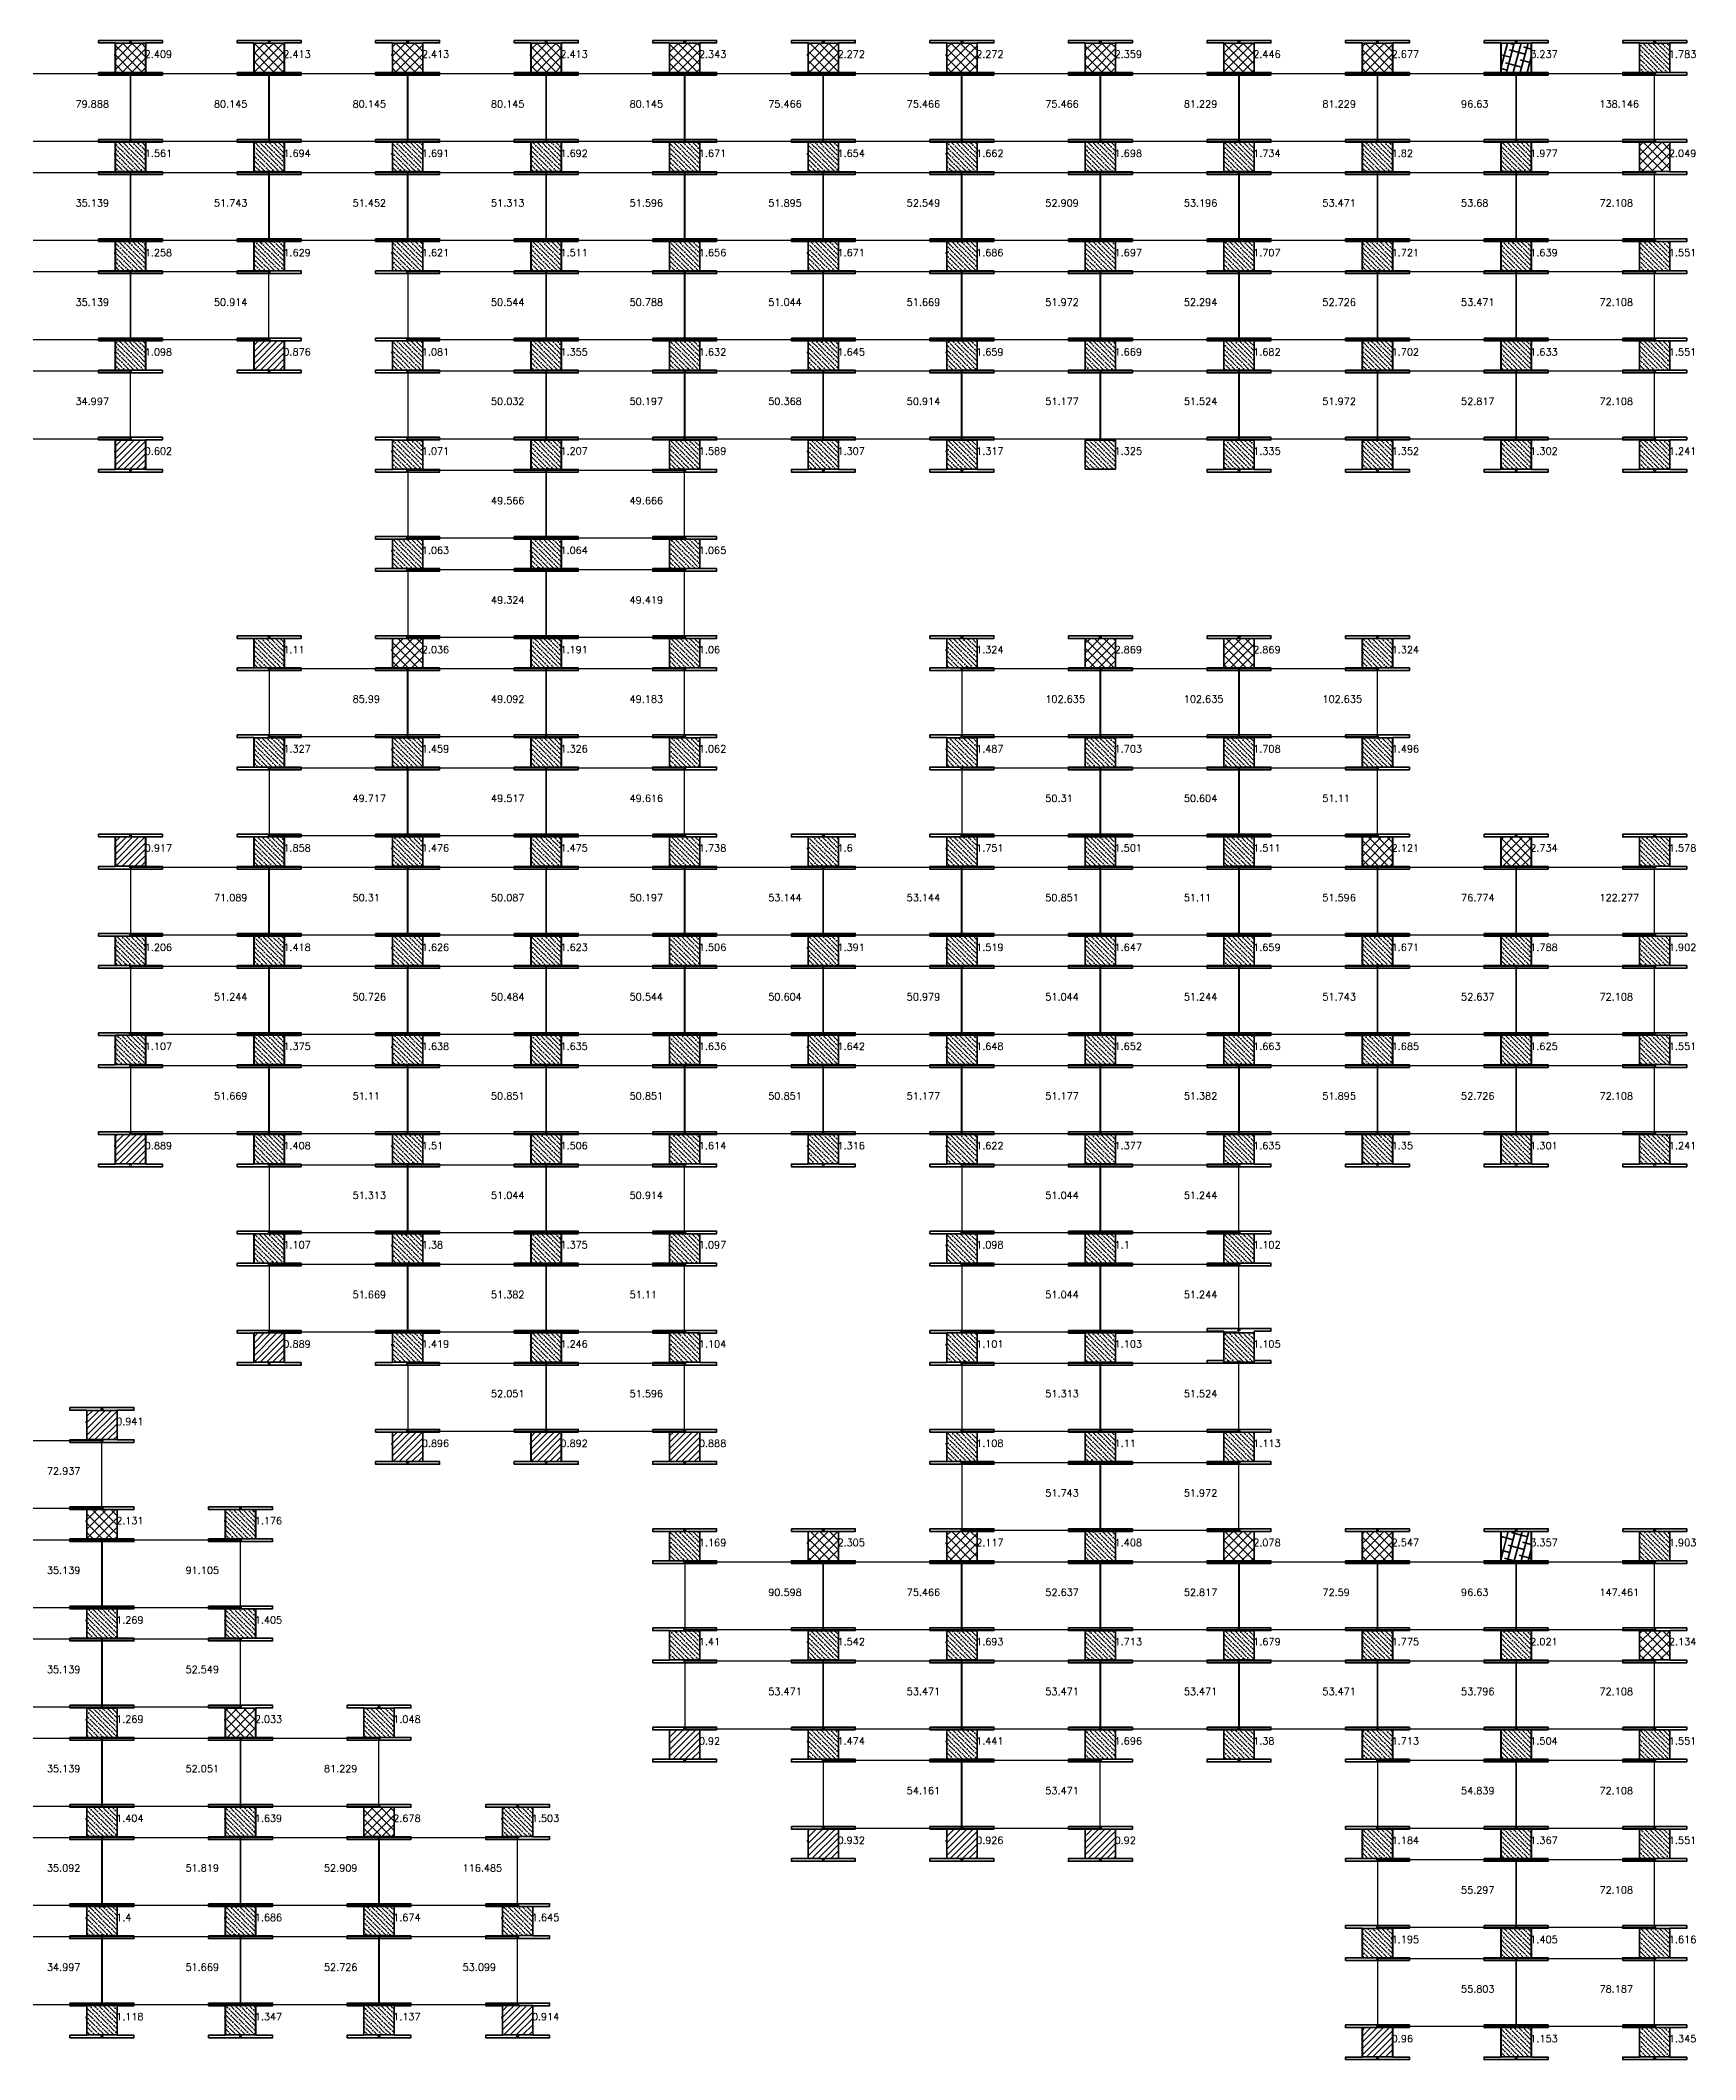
# Model space of a CAD drawing. Header units: inches. Extents: x 3750 to 10146, y -443 to 5941.
# Drawn here: x 7768 to 8701, y 852 to 1990 of the extents above; entities that cross this region are included whole.
import ezdxf

# ---------------------------------------------------------------- set-up
doc = ezdxf.new("R2010")
doc.units = ezdxf.units.IN
doc.header["$LTSCALE"] = 50
doc.header["$MEASUREMENT"] = 0
for name, color, linetype, lineweight in [('E-PANELS', 140, 'Continuous', 30), ('E2-ECOFEET', 254, 'Continuous', 35), ('E3-ECOFEET', 254, 'Continuous', 35), ('HATCH 1', 5, 'Continuous', 35), ('HATCH 2', 140, 'Continuous', 35), ('HATCH 3', 30, 'Continuous', 35), ('HATCH 4', 200, 'Continuous', 35)]:
    doc.layers.add(name, color=color, linetype=linetype, lineweight=lineweight)
doc.layers.add('EF3 TEXT', color=7, linetype='Continuous', plot=False)
doc.layers.get('E2-ECOFEET').off()
doc.styles.add('mytext', font='romans.shx')

# ---------------------------------------------------------------- blocks, each defined once
blk = doc.blocks.new('EF3_HATCH_1')
at = {"layer": 'HATCH 1'}
h = blk.add_hatch(dxfattribs=at)
h.set_pattern_fill('ANSI31', color=256, scale=20)
h.set_pattern_definition([(45, (-119.168, -90.9187), (-1.767767, 1.767767), [])])
h.paths.add_polyline_path([(-8.5, -8.25), (8.5, -8.25), (8.5, 8.25), (-8.5, 8.25)])
blk.add_lwpolyline([(-8.5, -8.25), (8.5, -8.25), (8.5, 8.25), (-8.5, 8.25)], close=True, dxfattribs=at)
blk = doc.blocks.new('EF3_HATCH_3')
at = {"layer": 'HATCH 3'}
h = blk.add_hatch(dxfattribs=at)
h.set_pattern_fill('ANSI37', color=256, scale=30)
h.set_pattern_definition([(45, (-119.168, -90.9187), (-2.65165, 2.65165), []), (135, (-119.168, -90.9187), (-2.65165, -2.65165), [])])
h.paths.add_polyline_path([(-8.5, -8.25), (8.5, -8.25), (8.5, 8.25), (-8.5, 8.25)])
blk.add_lwpolyline([(-8.5, -8.25), (8.5, -8.25), (8.5, 8.25), (-8.5, 8.25)], close=True, dxfattribs=at)
blk = doc.blocks.new('EF3_HATCH_2')
at = {"layer": 'HATCH 2'}
h = blk.add_hatch(dxfattribs=at)
h.set_pattern_fill('ANSI36', color=256, scale=15, angle=90)
h.set_pattern_definition([(135, (-119.168, -90.9187), (-3.64602, 0.994369), [4.6875, -0.9375, 0, -0.9375])])
h.paths.add_polyline_path([(-8.5, -8.25), (8.5, -8.25), (8.5, 8.25), (-8.5, 8.25)])
blk.add_lwpolyline([(-8.5, -8.25), (8.5, -8.25), (8.5, 8.25), (-8.5, 8.25)], close=True, dxfattribs=at)
blk = doc.blocks.new('EF3_HATCH_4')
at = {"layer": 'HATCH 4'}
h = blk.add_hatch(dxfattribs=at)
h.set_pattern_fill('ANSI38', color=256, scale=30, angle=30)
h.set_pattern_definition([(75, (-119.168, -90.9187), (-3.62222, 0.97057), []), (165, (-119.168, -90.9187), (-8.215015, -1.68108), [9.375, -5.625])])
h.paths.add_polyline_path([(-8.5, -8.25), (8.5, -8.25), (8.5, 8.25), (-8.5, 8.25)])
blk.add_lwpolyline([(-8.5, -8.25), (8.5, -8.25), (8.5, 8.25), (-8.5, 8.25)], close=True, dxfattribs=at)
blk = doc.blocks.new('YINGLI 305W 10DEG')
at = {"layer": 'E-PANELS'}
blk.add_lwpolyline([(0, 0), (77.56, 0), (77.56, -38.4), (0, -38.4)], close=True, dxfattribs=at)
blk = doc.blocks.new('EF3')
at = {"layer": 'E3-ECOFEET', "color": 5}
for points in [[(0, 0), (0, -1.5), (9.4, -1.5), (9.4, -18.1), (0, -18.1), (0, -19.6), (36, -19.6), (36, -18.1), (26.6, -18.1), (26.6, -1.5), (36, -1.5), (36, 0), (0, 0)], [(8.8, -8.1), (8.9, -8.1)]]:
    blk.add_lwpolyline(points, dxfattribs=at)
at = {"layer": 'E3-ECOFEET'}
for points in [[(17.2, -1), (17.8, -1), (17.8, -0.5)], [(18.2, -0.5), (18.2, -1), (18.8, -1)], [(17.2, -18.5), (17.8, -18.5), (17.8, -19)], [(18.2, -19), (18.2, -18.5), (18.8, -18.5)]]:
    blk.add_lwpolyline(points, dxfattribs=at)

msp = doc.modelspace()

# ---------------------------------------------------------------- block references
at = {"layer": 'E-PANELS'}
for p in [(7741.1, 1971.1), (7819.1, 1971.1), (7897.2, 1971.1), (7975.3, 1971.1), (8053.3, 1971.1), (8131.4, 1971.1), (8209.4, 1971.1), (8287.5, 1971.1), (8365.6, 1971.1), (8443.6, 1971.1), (8521.7, 1971.1), (8599.7, 1971.1), (7741.1, 1915.3), (7819.1, 1915.3), (7897.2, 1915.3), (7975.3, 1915.3), (8053.3, 1915.3), (8131.4, 1915.3), (8209.4, 1915.3), (8287.5, 1915.3), (8365.6, 1915.3), (8443.6, 1915.3), (8521.7, 1915.3), (8599.7, 1915.3), (7741.1, 1859.4), (7819.1, 1859.4), (7975.3, 1859.4), (8053.3, 1859.4), (8131.4, 1859.4), (8209.4, 1859.4), (8287.5, 1859.4), (8365.6, 1859.4), (8443.6, 1859.4), (8521.7, 1859.4), (8599.7, 1859.4), (7741.1, 1803.5), (7975.3, 1803.5), (8053.3, 1803.5), (8131.4, 1803.5), (8209.4, 1803.5), (8287.5, 1803.5), (8365.6, 1803.5), (8443.6, 1803.5), (8521.7, 1803.5), (8599.7, 1803.5), (7975.3, 1747.6), (8053.3, 1747.6), (7975.3, 1691.7), (8053.3, 1691.7), (7897.2, 1635.8), (7975.3, 1635.8), (8053.3, 1635.8), (8287.5, 1635.8), (8365.6, 1635.8), (8443.6, 1635.8), (7897.2, 1579.9), (7975.3, 1579.9), (8053.3, 1579.9), (8287.5, 1579.9), (8365.6, 1579.9), (8443.6, 1579.9), (7819.1, 1524), (7897.2, 1524), (7975.3, 1524), (8053.3, 1524), (8131.4, 1524), (8209.4, 1524), (8287.5, 1524), (8365.6, 1524), (8443.6, 1524), (8521.7, 1524), (8599.7, 1524), (7819.1, 1468.1), (7897.2, 1468.1), (7975.3, 1468.1), (8053.3, 1468.1), (8131.4, 1468.1), (8209.4, 1468.1), (8287.5, 1468.1), (8365.6, 1468.1), (8443.6, 1468.1), (8521.7, 1468.1), (8599.7, 1468.1), (7819.1, 1412.2), (7897.2, 1412.2), (7975.3, 1412.2), (8053.3, 1412.2), (8131.4, 1412.2), (8209.4, 1412.2), (8287.5, 1412.2), (8365.6, 1412.2), (8443.6, 1412.2), (8521.7, 1412.2), (8599.7, 1412.2), (7897.2, 1356.3), (7975.3, 1356.3), (8053.3, 1356.3), (8287.5, 1356.3), (8365.6, 1356.3), (7897.2, 1300.4), (7975.3, 1300.4), (8053.3, 1300.4), (8287.5, 1300.4), (8365.6, 1300.4), (7975.3, 1244.5), (8053.3, 1244.5), (8287.5, 1244.5), (8365.6, 1244.5), (7725, 1201), (8287.5, 1188.6), (8365.6, 1188.6), (7725, 1145.1), (7803.1, 1145.1), (8131.4, 1132.7), (8209.4, 1132.7), (8287.5, 1132.7), (8365.6, 1132.7), (8443.6, 1132.7), (8521.7, 1132.7), (8599.7, 1132.7), (7725, 1089.2), (7803.1, 1089.2), (8131.4, 1076.8), (8209.4, 1076.8), (8287.5, 1076.8), (8365.6, 1076.8), (8443.6, 1076.8), (8521.7, 1076.8), (8599.7, 1076.8), (7725, 1033.3), (7803.1, 1033.3), (7881.1, 1033.3), (8209.4, 1020.9), (8287.5, 1020.9), (8521.7, 1020.9), (8599.7, 1020.9), (7725, 977.4), (7803.1, 977.4), (7881.1, 977.4), (7959.2, 977.4), (8521.7, 965), (8599.7, 965), (7725, 921.5), (7803.1, 921.5), (7881.1, 921.5), (7959.2, 921.5), (8521.7, 909.2), (8599.7, 909.2)]:
    msp.add_blockref('YINGLI 305W 10DEG', p, dxfattribs=at)
at = {"layer": 'E2-ECOFEET'}
for p in [(7800.9, 1989.7), (7879, 1989.7), (7957, 1989.7), (8035.1, 1989.7), (8113.1, 1989.7), (8191.2, 1989.7), (8269.3, 1989.7), (8347.3, 1989.7), (8425.4, 1989.7), (8503.4, 1989.7), (8581.5, 1989.7), (8659.6, 1989.7), (7800.9, 1933.8), (7879, 1933.8), (7957, 1933.8), (8035.1, 1933.8), (8113.1, 1933.8), (8191.2, 1933.8), (8269.3, 1933.8), (8347.3, 1933.8), (8425.4, 1933.8), (8503.4, 1933.8), (8581.5, 1933.8), (8659.6, 1933.8), (7800.9, 1877.9), (7879, 1877.9), (7957, 1877.9), (8035.1, 1877.9), (8113.1, 1877.9), (8191.2, 1877.9), (8269.3, 1877.9), (8347.3, 1877.9), (8425.4, 1877.9), (8503.4, 1877.9), (8581.5, 1877.9), (8659.6, 1877.9), (7800.9, 1822), (7879, 1822), (7957, 1822), (8035.1, 1822), (8113.1, 1822), (8191.2, 1822), (8269.3, 1822), (8347.3, 1822), (8425.4, 1822), (8503.4, 1822), (8581.5, 1822), (8659.6, 1822), (7800.9, 1766.1), (7957, 1766.1), (8035.1, 1766.1), (8113.1, 1766.1), (8191.2, 1766.1), (8269.3, 1766.1), (8425.4, 1766.1), (8503.4, 1766.1), (8581.5, 1766.1), (8659.6, 1766.1), (7957, 1710.2), (8035.1, 1710.2), (8113.1, 1710.2), (7879, 1654.3), (7957, 1654.3), (8035.1, 1654.3), (8113.1, 1654.3), (8269.3, 1654.3), (8347.3, 1654.3), (8425.4, 1654.3), (8503.4, 1654.3), (7879, 1598.4), (7957, 1598.4), (8035.1, 1598.4), (8113.1, 1598.4), (8269.3, 1598.4), (8347.3, 1598.4), (8425.4, 1598.4), (8503.4, 1598.4), (7800.9, 1542.5), (7879, 1542.5), (7957, 1542.5), (8035.1, 1542.5), (8113.1, 1542.5), (8191.2, 1542.5), (8269.3, 1542.5), (8347.3, 1542.5), (8425.4, 1542.5), (8503.4, 1542.5), (8581.5, 1542.5), (8659.6, 1542.5), (7800.9, 1486.6), (7879, 1486.6), (7957, 1486.6), (8035.1, 1486.6), (8113.1, 1486.6), (8191.2, 1486.6), (8269.3, 1486.6), (8347.3, 1486.6), (8425.4, 1486.6), (8503.4, 1486.6), (8581.5, 1486.6), (8659.6, 1486.6), (7800.9, 1430.7), (7879, 1430.7), (7957, 1430.7), (8035.1, 1430.7), (8113.1, 1430.7), (8191.2, 1430.7), (8269.3, 1430.7), (8347.3, 1430.7), (8425.4, 1430.7), (8503.4, 1430.7), (8581.5, 1430.7), (8659.6, 1430.7), (7800.9, 1374.8), (7879, 1374.8), (7957, 1374.8), (8035.1, 1374.8), (8113.1, 1374.8), (8191.2, 1374.8), (8269.3, 1374.8), (8347.3, 1374.8), (8425.4, 1374.8), (8503.4, 1374.8), (8581.5, 1374.8), (8659.6, 1374.8), (7879, 1318.9), (7957, 1318.9), (8035.1, 1318.9), (8113.1, 1318.9), (8269.3, 1318.9), (8347.3, 1318.9), (8425.4, 1318.9), (7879, 1263), (7957, 1263), (8035.1, 1263), (8113.1, 1263), (8269.3, 1263), (8347.3, 1263), (8425.4, 1264.1), (7784.8, 1219.5), (7957, 1207.2), (8035.1, 1207.2), (8113.1, 1207.2), (8269.3, 1207.2), (8347.3, 1207.2), (8425.4, 1207.2), (7784.8, 1163.6), (7862.9, 1163.6), (8113.1, 1151.3), (8191.2, 1151.3), (8269.3, 1151.3), (8347.3, 1151.3), (8425.4, 1151.3), (8503.4, 1151.3), (8581.5, 1151.3), (8659.6, 1151.3), (7784.8, 1107.7), (7862.9, 1107.7), (8113.1, 1095.4), (8191.2, 1095.4), (8269.3, 1095.4), (8347.3, 1095.4), (8425.4, 1095.4), (8503.4, 1095.4), (8581.5, 1095.4), (8659.6, 1095.4), (7784.8, 1051.8), (7862.9, 1051.8), (7940.9, 1051.8), (8113.1, 1039.5), (8191.2, 1039.5), (8269.3, 1039.5), (8347.3, 1039.5), (8425.4, 1039.5), (8503.4, 1039.5), (8581.5, 1039.5), (8659.6, 1039.5), (7784.8, 995.9), (7862.9, 995.9), (7940.9, 995.9), (8019, 995.9), (8191.2, 983.6), (8269.3, 983.6), (8347.3, 983.6), (8503.4, 983.6), (8581.5, 983.6), (8659.6, 983.6), (7784.8, 940), (7862.9, 940), (7940.9, 940), (8019, 940), (8503.4, 927.7), (8581.5, 927.7), (8659.6, 927.7), (7784.8, 884.1), (7862.9, 884.1), (7940.9, 884.1), (8019, 884.1), (8503.4, 871.8), (8581.5, 871.8), (8659.6, 871.8)]:
    msp.add_blockref('EF3', p, dxfattribs=at)
at = {"layer": 'HATCH 1'}
for p in [(7897, 1812.2), (7818.9, 1756.3), (7818.9, 1532.7), (7818.9, 1365.1), (7897, 1253.3), (7802.8, 1209.7), (7975, 1197.4), (8053.1, 1197.4), (8131.1, 1197.4), (8131.1, 1029.7), (8209.2, 973.8), (8287.3, 973.8), (8365.3, 973.8), (8037, 874.4), (8521.4, 862)]:
    msp.add_blockref('EF3_HATCH_1', p, dxfattribs=at)
at = {"layer": 'HATCH 2'}
for p in [(8677.6, 1979.9), (7818.9, 1924), (7897, 1924), (7975, 1924), (8053.1, 1924), (8131.1, 1924), (8209.2, 1924), (8287.3, 1924), (8365.3, 1924), (8443.4, 1924), (8521.4, 1924), (8599.5, 1924), (7818.9, 1868.1), (7897, 1868.1), (7975, 1868.1), (8053.1, 1868.1), (8131.1, 1868.1), (8209.2, 1868.1), (8287.3, 1868.1), (8365.3, 1868.1), (8443.4, 1868.1), (8521.4, 1868.1), (8599.5, 1868.1), (8677.6, 1868.1), (7818.9, 1812.2), (7975, 1812.2), (8053.1, 1812.2), (8131.1, 1812.2), (8209.2, 1812.2), (8287.3, 1812.2), (8365.3, 1812.2), (8443.4, 1812.2), (8521.4, 1812.2), (8599.5, 1812.2), (8677.6, 1812.2), (7975, 1756.3), (8053.1, 1756.3), (8131.1, 1756.3), (8209.2, 1756.3), (8287.3, 1756.3), (8365.3, 1756.3), (8443.4, 1756.3), (8521.4, 1756.3), (8599.5, 1756.3), (8677.6, 1756.3), (7975, 1700.4), (8053.1, 1700.4), (8131.1, 1700.4), (7897, 1644.5), (8053.1, 1644.5), (8131.1, 1644.5), (8287.3, 1644.5), (8521.4, 1644.5), (7897, 1588.6), (7975, 1588.6), (8053.1, 1588.6), (8131.1, 1588.6), (8287.3, 1588.6), (8365.3, 1588.6), (8443.4, 1588.6), (8521.4, 1588.6), (7897, 1532.7), (7975, 1532.7), (8053.1, 1532.7), (8131.1, 1532.7), (8209.2, 1532.7), (8287.3, 1532.7), (8365.3, 1532.7), (8443.4, 1532.7), (8677.6, 1532.7), (7818.9, 1476.8), (7897, 1476.8), (7975, 1476.8), (8053.1, 1476.8), (8131.1, 1476.8), (8209.2, 1476.8), (8287.3, 1476.8), (8365.3, 1476.8), (8443.4, 1476.8), (8521.4, 1476.8), (8599.5, 1476.8), (8677.6, 1476.8), (7818.9, 1421), (7897, 1421), (7975, 1421), (8053.1, 1421), (8131.1, 1421), (8209.2, 1421), (8287.3, 1421), (8365.3, 1421), (8443.4, 1421), (8521.4, 1421), (8599.5, 1421), (8677.6, 1421), (7897, 1365.1), (7975, 1365.1), (8053.1, 1365.1), (8131.1, 1365.1), (8209.2, 1365.1), (8287.3, 1365.1), (8365.3, 1365.1), (8443.4, 1365.1), (8521.4, 1365.1), (8599.5, 1365.1), (8677.6, 1365.1), (7897, 1309.2), (7975, 1309.2), (8053.1, 1309.2), (8131.1, 1309.2), (8287.3, 1309.2), (8365.3, 1309.2), (8443.4, 1309.2), (7975, 1253.3), (8053.1, 1253.3), (8131.1, 1253.3), (8287.3, 1253.3), (8365.3, 1253.3), (8443.4, 1253.3), (8287.3, 1197.4), (8365.3, 1197.4), (8443.4, 1197.4), (7880.9, 1153.8), (8131.1, 1141.5), (8365.3, 1141.5), (8677.6, 1141.5), (7802.8, 1097.9), (7880.9, 1097.9), (8131.1, 1085.6), (8209.2, 1085.6), (8287.3, 1085.6), (8365.3, 1085.6), (8443.4, 1085.6), (8521.4, 1085.6), (8599.5, 1085.6), (7802.8, 1042), (7958.9, 1042), (8209.2, 1029.7), (8287.3, 1029.7), (8365.3, 1029.7), (8443.4, 1029.7), (8521.4, 1029.7), (8599.5, 1029.7), (8677.6, 1029.7), (7802.8, 986.1), (7880.9, 986.1), (8037, 986.1), (8521.4, 973.8), (8599.5, 973.8), (8677.6, 973.8), (7802.8, 930.3), (7880.9, 930.3), (7958.9, 930.3), (8037, 930.3), (8521.4, 917.9), (8599.5, 917.9), (8677.6, 917.9), (7802.8, 874.4), (7880.9, 874.4), (7958.9, 874.4), (8599.5, 862), (8677.6, 862)]:
    msp.add_blockref('EF3_HATCH_2', p, dxfattribs=at)
at = {"layer": 'HATCH 3'}
for p in [(7818.9, 1979.9), (7897, 1979.9), (7975, 1979.9), (8053.1, 1979.9), (8131.1, 1979.9), (8209.2, 1979.9), (8287.3, 1979.9), (8365.3, 1979.9), (8443.4, 1979.9), (8521.4, 1979.9), (8677.6, 1924), (7975, 1644.5), (8365.3, 1644.5), (8443.4, 1644.5), (8521.4, 1532.7), (8599.5, 1532.7), (7802.8, 1153.8), (8209.2, 1141.5), (8287.3, 1141.5), (8443.4, 1141.5), (8521.4, 1141.5), (8677.6, 1085.6), (7880.9, 1042), (7958.9, 986.1)]:
    msp.add_blockref('EF3_HATCH_3', p, dxfattribs=at)
at = {"layer": 'HATCH 4'}
for p in [(8599.5, 1979.9), (8599.5, 1141.5)]:
    msp.add_blockref('EF3_HATCH_4', p, dxfattribs=at)

# ---------------------------------------------------------------- texts
at = {"layer": 'EF3 TEXT', "style": 'mytext'}
for s, p in [('2.409', (7826.9, 1979.9)), ('2.413', (7905, 1979.9)), ('2.413', (7983, 1979.9)), ('2.413', (8061.1, 1979.9)), ('2.343', (8139.1, 1979.9)), ('2.272', (8217.2, 1979.9)), ('2.272', (8295.3, 1979.9)), ('2.359', (8373.3, 1979.9)), ('2.446', (8451.4, 1979.9)), ('2.677', (8529.4, 1979.9)), ('3.237', (8607.5, 1979.9)), ('1.783', (8685.6, 1979.9)), ('79.888', (7787.9, 1951.9)), ('80.145', (7865.9, 1951.9)), ('80.145', (7944, 1951.9)), ('80.145', (8022, 1951.9)), ('80.145', (8100.1, 1951.9)), ('75.466', (8178.2, 1951.9)), ('75.466', (8256.2, 1951.9)), ('75.466', (8334.3, 1951.9)), ('81.229', (8412.3, 1951.9)), ('81.229', (8490.4, 1951.9)), ('96.63', (8568.5, 1951.9)), ('138.146', (8646.5, 1951.9)), ('1.561', (7826.9, 1924)), ('1.694', (7905, 1924)), ('1.691', (7983, 1924)), ('1.692', (8061.1, 1924)), ('1.671', (8139.1, 1924)), ('1.654', (8217.2, 1924)), ('1.662', (8295.3, 1924)), ('1.698', (8373.3, 1924)), ('1.734', (8451.4, 1924)), ('1.82', (8529.4, 1924)), ('1.977', (8607.5, 1924)), ('2.049', (8685.6, 1924)), ('35.139', (7787.9, 1896.1)), ('51.743', (7865.9, 1896.1)), ('51.452', (7944, 1896.1)), ('51.313', (8022, 1896.1)), ('51.596', (8100.1, 1896.1)), ('51.895', (8178.2, 1896.1)), ('52.549', (8256.2, 1896.1)), ('52.909', (8334.3, 1896.1)), ('53.196', (8412.3, 1896.1)), ('53.471', (8490.4, 1896.1)), ('53.68', (8568.5, 1896.1)), ('72.108', (8646.5, 1896.1)), ('1.258', (7826.9, 1868.1)), ('1.629', (7905, 1868.1)), ('1.621', (7983, 1868.1)), ('1.511', (8061.1, 1868.1)), ('1.656', (8139.1, 1868.1)), ('1.671', (8217.2, 1868.1)), ('1.686', (8295.3, 1868.1)), ('1.697', (8373.3, 1868.1)), ('1.707', (8451.4, 1868.1)), ('1.721', (8529.4, 1868.1)), ('1.639', (8607.5, 1868.1)), ('1.551', (8685.6, 1868.1)), ('35.139', (7787.9, 1840.2)), ('50.914', (7865.9, 1840.2)), ('50.544', (8022, 1840.2)), ('50.788', (8100.1, 1840.2)), ('51.044', (8178.2, 1840.2)), ('51.669', (8256.2, 1840.2)), ('51.972', (8334.3, 1840.2)), ('52.294', (8412.3, 1840.2)), ('52.726', (8490.4, 1840.2)), ('53.471', (8568.5, 1840.2)), ('72.108', (8646.5, 1840.2)), ('1.098', (7826.9, 1812.2)), ('0.876', (7905, 1812.2)), ('1.081', (7983, 1812.2)), ('1.355', (8061.1, 1812.2)), ('1.632', (8139.1, 1812.2)), ('1.645', (8217.2, 1812.2)), ('1.659', (8295.3, 1812.2)), ('1.669', (8373.3, 1812.2)), ('1.682', (8451.4, 1812.2)), ('1.702', (8529.4, 1812.2)), ('1.633', (8607.5, 1812.2)), ('1.551', (8685.6, 1812.2)), ('34.997', (7787.9, 1784.3)), ('50.032', (8022, 1784.3)), ('50.197', (8100.1, 1784.3)), ('50.368', (8178.2, 1784.3)), ('50.914', (8256.2, 1784.3)), ('51.177', (8334.3, 1784.3)), ('51.524', (8412.3, 1784.3)), ('51.972', (8490.4, 1784.3)), ('52.817', (8568.5, 1784.3)), ('72.108', (8646.5, 1784.3)), ('0.602', (7826.9, 1756.3)), ('1.071', (7983, 1756.3)), ('1.207', (8061.1, 1756.3)), ('1.589', (8139.1, 1756.3)), ('1.307', (8217.2, 1756.3)), ('1.317', (8295.3, 1756.3)), ('1.325', (8373.3, 1756.3)), ('1.335', (8451.4, 1756.3)), ('1.352', (8529.4, 1756.3)), ('1.302', (8607.5, 1756.3)), ('1.241', (8685.6, 1756.3)), ('49.566', (8022, 1728.4)), ('49.666', (8100.1, 1728.4)), ('1.063', (7983, 1700.4)), ('1.064', (8061.1, 1700.4)), ('1.065', (8139.1, 1700.4)), ('49.324', (8022, 1672.5)), ('49.419', (8100.1, 1672.5)), ('1.11', (7905, 1644.5)), ('2.036', (7983, 1644.5)), ('1.191', (8061.1, 1644.5)), ('1.06', (8139.1, 1644.5)), ('1.324', (8295.3, 1644.5)), ('2.869', (8373.3, 1644.5)), ('2.869', (8451.4, 1644.5)), ('1.324', (8529.4, 1644.5)), ('85.99', (7944, 1616.6)), ('49.092', (8022, 1616.6)), ('49.183', (8100.1, 1616.6)), ('102.635', (8334.3, 1616.6)), ('102.635', (8412.3, 1616.6)), ('102.635', (8490.4, 1616.6)), ('1.327', (7905, 1588.6)), ('1.459', (7983, 1588.6)), ('1.326', (8061.1, 1588.6)), ('1.062', (8139.1, 1588.6)), ('1.487', (8295.3, 1588.6)), ('1.703', (8373.3, 1588.6)), ('1.708', (8451.4, 1588.6)), ('1.496', (8529.4, 1588.6)), ('49.717', (7944, 1560.7)), ('49.517', (8022, 1560.7)), ('49.616', (8100.1, 1560.7)), ('50.31', (8334.3, 1560.7)), ('50.604', (8412.3, 1560.7)), ('51.11', (8490.4, 1560.7)), ('0.917', (7826.9, 1532.7)), ('1.858', (7905, 1532.7)), ('1.476', (7983, 1532.7)), ('1.475', (8061.1, 1532.7)), ('1.738', (8139.1, 1532.7)), ('1.6', (8217.2, 1532.7)), ('1.751', (8295.3, 1532.7)), ('1.501', (8373.3, 1532.7)), ('1.511', (8451.4, 1532.7)), ('2.121', (8529.4, 1532.7)), ('2.734', (8607.5, 1532.7)), ('1.578', (8685.6, 1532.7)), ('71.089', (7865.9, 1504.8)), ('50.31', (7944, 1504.8)), ('50.087', (8022, 1504.8)), ('50.197', (8100.1, 1504.8)), ('53.144', (8178.2, 1504.8)), ('53.144', (8256.2, 1504.8)), ('50.851', (8334.3, 1504.8)), ('51.11', (8412.3, 1504.8)), ('51.596', (8490.4, 1504.8)), ('76.774', (8568.5, 1504.8)), ('122.277', (8646.5, 1504.8)), ('1.206', (7826.9, 1476.8)), ('1.418', (7905, 1476.8)), ('1.626', (7983, 1476.8)), ('1.623', (8061.1, 1476.8)), ('1.506', (8139.1, 1476.8)), ('1.391', (8217.2, 1476.8)), ('1.519', (8295.3, 1476.8)), ('1.647', (8373.3, 1476.8)), ('1.659', (8451.4, 1476.8)), ('1.671', (8529.4, 1476.8)), ('1.788', (8607.5, 1476.8)), ('1.902', (8685.6, 1476.8)), ('51.244', (7865.9, 1448.9)), ('50.726', (7944, 1448.9)), ('50.484', (8022, 1448.9)), ('50.544', (8100.1, 1448.9)), ('50.604', (8178.2, 1448.9)), ('50.979', (8256.2, 1448.9)), ('51.044', (8334.3, 1448.9)), ('51.244', (8412.3, 1448.9)), ('51.743', (8490.4, 1448.9)), ('52.637', (8568.5, 1448.9)), ('72.108', (8646.5, 1448.9)), ('1.107', (7826.9, 1421)), ('1.375', (7905, 1421)), ('1.638', (7983, 1421)), ('1.635', (8061.1, 1421)), ('1.636', (8139.1, 1421)), ('1.642', (8217.2, 1421)), ('1.648', (8295.3, 1421)), ('1.652', (8373.3, 1421)), ('1.663', (8451.4, 1421)), ('1.685', (8529.4, 1421)), ('1.625', (8607.5, 1421)), ('1.551', (8685.6, 1421)), ('51.669', (7865.9, 1393)), ('51.11', (7944, 1393)), ('50.851', (8022, 1393)), ('50.851', (8100.1, 1393)), ('50.851', (8178.2, 1393)), ('51.177', (8256.2, 1393)), ('51.177', (8334.3, 1393)), ('51.382', (8412.3, 1393)), ('51.895', (8490.4, 1393)), ('52.726', (8568.5, 1393)), ('72.108', (8646.5, 1393)), ('0.889', (7826.9, 1365.1)), ('1.408', (7905, 1365.1)), ('1.51', (7983, 1365.1)), ('1.506', (8061.1, 1365.1)), ('1.614', (8139.1, 1365.1)), ('1.316', (8217.2, 1365.1)), ('1.622', (8295.3, 1365.1)), ('1.377', (8373.3, 1365.1)), ('1.635', (8451.4, 1365.1)), ('1.35', (8529.4, 1365.1)), ('1.301', (8607.5, 1365.1)), ('1.241', (8685.6, 1365.1)), ('51.313', (7944, 1337.1)), ('51.044', (8022, 1337.1)), ('50.914', (8100.1, 1337.1)), ('51.044', (8334.3, 1337.1)), ('51.244', (8412.3, 1337.1)), ('1.107', (7905, 1309.2)), ('1.38', (7983, 1309.2)), ('1.375', (8061.1, 1309.2)), ('1.097', (8139.1, 1309.2)), ('1.098', (8295.3, 1309.2)), ('1.1', (8373.3, 1309.2)), ('1.102', (8451.4, 1309.2)), ('51.669', (7944, 1281.2)), ('51.382', (8022, 1281.2)), ('51.11', (8100.1, 1281.2)), ('51.044', (8334.3, 1281.2)), ('51.244', (8412.3, 1281.2)), ('0.889', (7905, 1253.3)), ('1.419', (7983, 1253.3)), ('1.246', (8061.1, 1253.3)), ('1.104', (8139.1, 1253.3)), ('1.101', (8295.3, 1253.3)), ('1.103', (8373.3, 1253.3)), ('1.105', (8451.4, 1253.3)), ('52.051', (8022, 1225.3)), ('51.596', (8100.1, 1225.3)), ('51.313', (8334.3, 1225.3)), ('51.524', (8412.3, 1225.3)), ('0.941', (7810.8, 1209.7)), ('0.896', (7983, 1197.4)), ('0.892', (8061.1, 1197.4)), ('0.888', (8139.1, 1197.4)), ('1.108', (8295.3, 1197.4)), ('1.11', (8373.3, 1197.4)), ('1.113', (8451.4, 1197.4)), ('72.937', (7771.8, 1181.8)), ('51.743', (8334.3, 1169.4)), ('51.972', (8412.3, 1169.4)), ('2.131', (7810.8, 1153.8)), ('1.176', (7888.9, 1153.8)), ('1.169', (8139.1, 1141.5)), ('2.305', (8217.2, 1141.5)), ('2.117', (8295.3, 1141.5)), ('1.408', (8373.3, 1141.5)), ('2.078', (8451.4, 1141.5)), ('2.547', (8529.4, 1141.5)), ('3.357', (8607.5, 1141.5)), ('1.903', (8685.6, 1141.5)), ('35.139', (7771.8, 1125.9)), ('91.105', (7849.9, 1125.9)), ('90.598', (8178.2, 1113.5)), ('75.466', (8256.2, 1113.5)), ('52.637', (8334.3, 1113.5)), ('52.817', (8412.3, 1113.5)), ('72.59', (8490.4, 1113.5)), ('96.63', (8568.5, 1113.5)), ('147.461', (8646.5, 1113.5)), ('1.269', (7810.8, 1097.9)), ('1.405', (7888.9, 1097.9)), ('1.41', (8139.1, 1085.6)), ('1.542', (8217.2, 1085.6)), ('1.693', (8295.3, 1085.6)), ('1.713', (8373.3, 1085.6)), ('1.679', (8451.4, 1085.6)), ('1.775', (8529.4, 1085.6)), ('2.021', (8607.5, 1085.6)), ('2.134', (8685.6, 1085.6)), ('35.139', (7771.8, 1070)), ('52.549', (7849.9, 1070)), ('53.471', (8178.2, 1057.6)), ('53.471', (8256.2, 1057.6)), ('53.471', (8334.3, 1057.6)), ('53.471', (8412.3, 1057.6)), ('53.471', (8490.4, 1057.6)), ('53.796', (8568.5, 1057.6)), ('72.108', (8646.5, 1057.6)), ('1.269', (7810.8, 1042)), ('2.033', (7888.9, 1042)), ('1.048', (7966.9, 1042)), ('0.92', (8139.1, 1029.7)), ('1.474', (8217.2, 1029.7)), ('1.441', (8295.3, 1029.7)), ('1.696', (8373.3, 1029.7)), ('1.38', (8451.4, 1029.7)), ('1.713', (8529.4, 1029.7)), ('1.504', (8607.5, 1029.7)), ('1.551', (8685.6, 1029.7)), ('35.139', (7771.8, 1014.1)), ('52.051', (7849.9, 1014.1)), ('81.229', (7927.9, 1014.1)), ('54.161', (8256.2, 1001.7)), ('53.471', (8334.3, 1001.7)), ('54.839', (8568.5, 1001.7)), ('72.108', (8646.5, 1001.7)), ('1.404', (7810.8, 986.1)), ('1.639', (7888.9, 986.1)), ('2.678', (7966.9, 986.1)), ('1.503', (8045, 986.1)), ('0.932', (8217.2, 973.8)), ('0.926', (8295.3, 973.8)), ('0.92', (8373.3, 973.8)), ('1.184', (8529.4, 973.8)), ('1.367', (8607.5, 973.8)), ('1.551', (8685.6, 973.8)), ('35.092', (7771.8, 958.2)), ('51.819', (7849.9, 958.2)), ('52.909', (7927.9, 958.2)), ('116.485', (8006, 958.2)), ('55.297', (8568.5, 945.8)), ('72.108', (8646.5, 945.8)), ('1.4', (7810.8, 930.3)), ('1.686', (7888.9, 930.3)), ('1.674', (7966.9, 930.3)), ('1.645', (8045, 930.3)), ('1.195', (8529.4, 917.9)), ('1.405', (8607.5, 917.9)), ('1.616', (8685.6, 917.9)), ('34.997', (7771.8, 902.3)), ('51.669', (7849.9, 902.3)), ('52.726', (7927.9, 902.3)), ('53.099', (8006, 902.3)), ('55.803', (8568.5, 890)), ('78.187', (8646.5, 890)), ('1.118', (7810.8, 874.4)), ('1.347', (7888.9, 874.4)), ('1.137', (7966.9, 874.4)), ('0.914', (8045, 874.4)), ('0.96', (8529.4, 862)), ('1.153', (8607.5, 862)), ('1.345', (8685.6, 862))]:
    msp.add_text(s, height=4, dxfattribs=at).set_placement(p)

doc.saveas('drawing.dxf')
